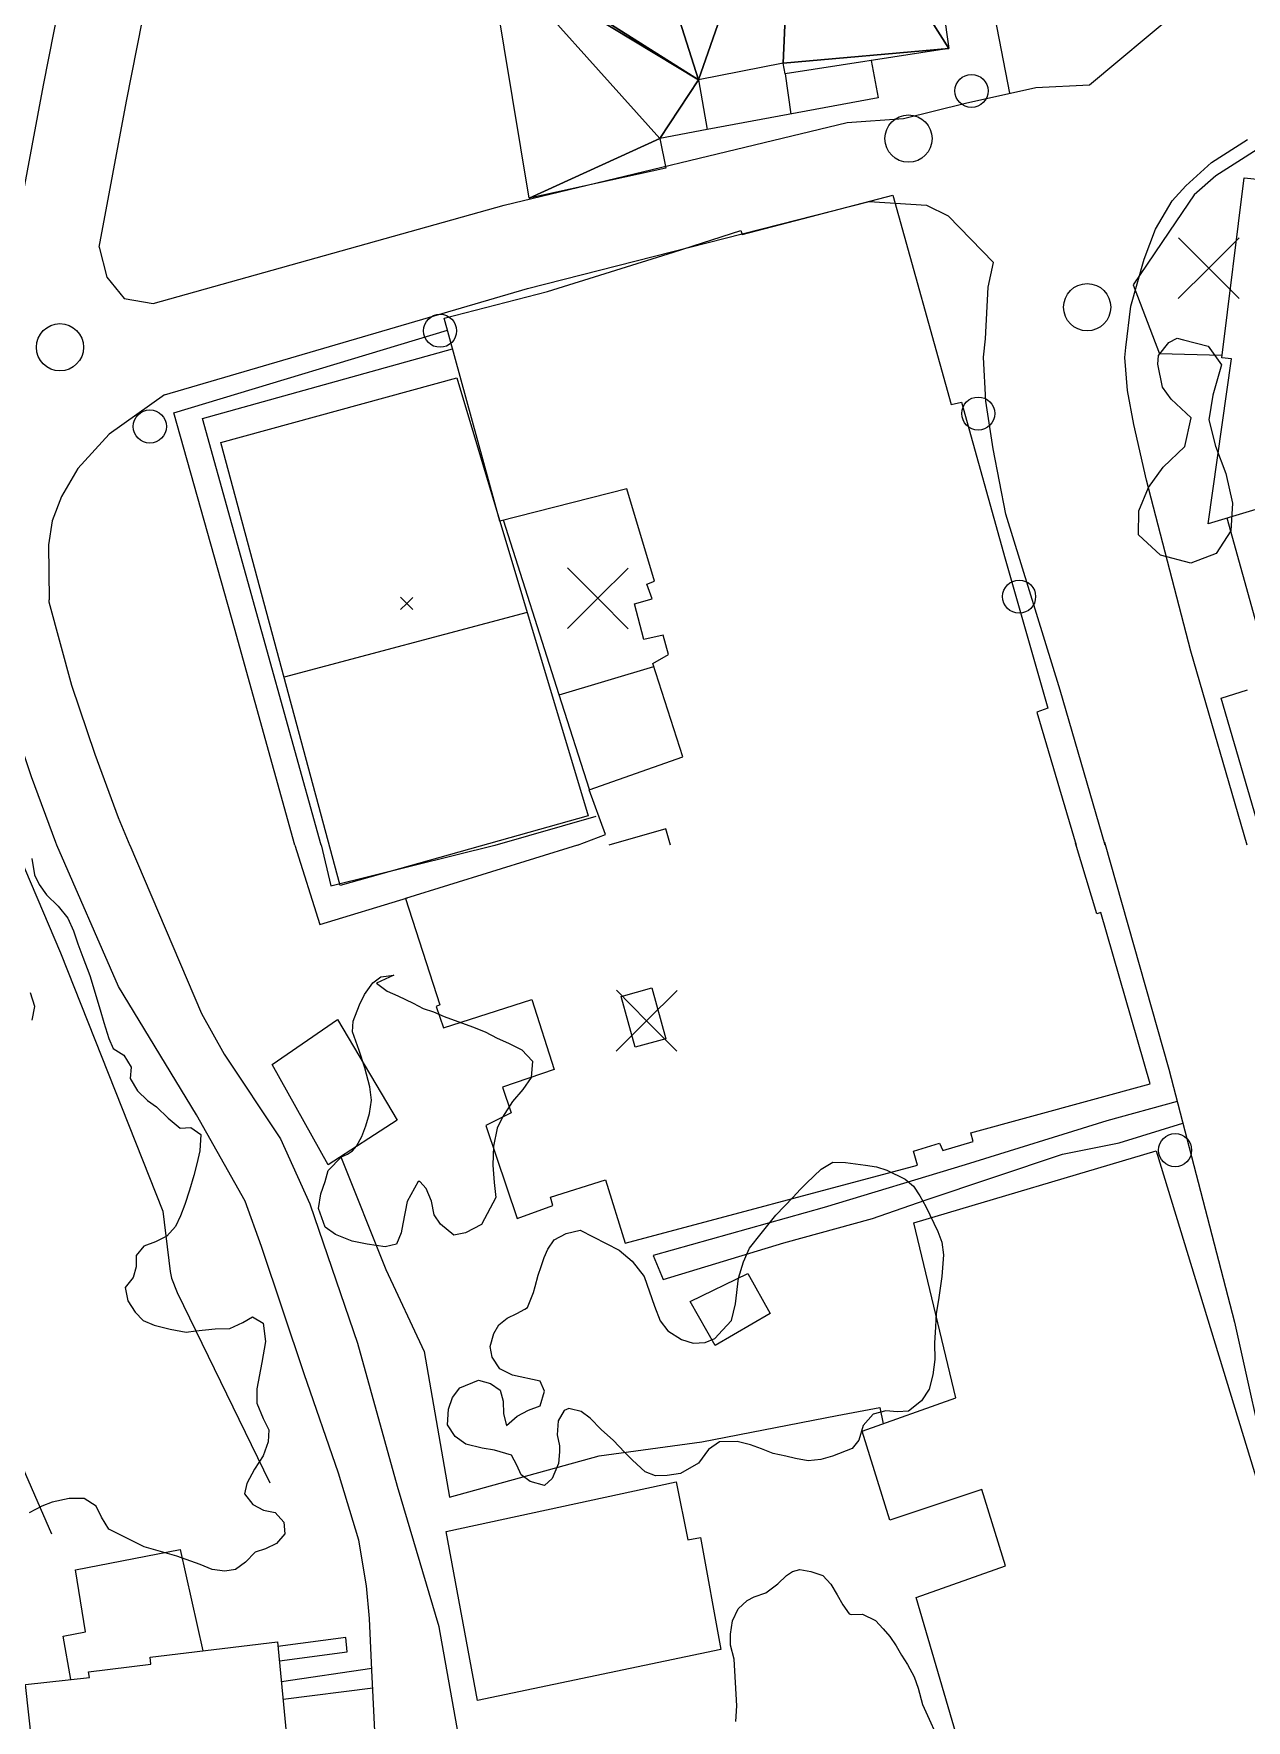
# Model space of a CAD drawing. Header units: metres. Extents: x 4652992 to 4879070, y 2074171 to 2309877.
# Drawn here: x 4654363 to 4654419.5, y 2308532.6 to 2308611.2 of the extents above; entities that cross this region are included whole.
import ezdxf

# ---------------------------------------------------------------- set-up
doc = ezdxf.new("R2010")
doc.units = ezdxf.units.M
doc.header["$MEASUREMENT"] = 0
doc.linetypes.add('DGN Style 2', pattern=[66.27138, 39.762828, -26.508552])
doc.linetypes.add('DGN Style 3', pattern=[92.779933, 66.271381, -26.508552])
for name, color, linetype, lineweight in [('Level 1', 2, 'Continuous', 0), ('Level 18', 5, 'Continuous', 0), ('Level 19', 38, 'DGN Style 3', 0), ('Level 20', 30, 'DGN Style 3', 0), ('Level 30', 5, 'Continuous', 0), ('Level 31', 38, 'Continuous', 0), ('Level 35', 4, 'Continuous', 0), ('Level 37', 3, 'Continuous', 0), ('Level 38', 3, 'Continuous', 0), ('Level 39', 9, 'Continuous', 0), ('Level 40', 1, 'Continuous', 0), ('Level 41', 4, 'Continuous', 0), ('Level 45', 9, 'Continuous', 0), ('Level 54', 30, 'DGN Style 2', 0), ('Level 61', 4, 'Continuous', 0), ('Level 63', 3, 'Continuous', 0)]:
    doc.layers.add(name, color=color, linetype=linetype, lineweight=lineweight)

# ---------------------------------------------------------------- blocks, each defined once
blk = doc.blocks.new('POSTE_1')
at = {"layer": 'Level 61'}
blk.add_circle((-4.7e-05, -1.9e-05, -2.4e-05), 0.770001, dxfattribs=at)
blk = doc.blocks.new('COTA_10')
at = {"layer": 'Level 39'}
for p, q in [((-1.408444, 1.419518, 3.9e-05), (1.3e-05, -4e-06, 3.9e-05)), ((1.419535, 1.408453, 3.9e-05), (1.3e-05, -4e-06, 3.9e-05)), ((1.3e-05, -4e-06, 3.9e-05), (-1.419509, -1.408461, 3.9e-05)), ((1.3e-05, -4e-06, 3.9e-05), (1.40847, -1.419526, 3.9e-05))]:
    blk.add_line(p, q, dxfattribs=at)
blk = doc.blocks.new('AL_1')
at = {"layer": 'Level 45'}
blk.add_circle((2.1e-05, 1.3e-05, 3e-05), 1.100002, dxfattribs=at)
blk = doc.blocks.new('COTA_16')
at = {"layer": 'Level 63', "ltscale": 0.2}
for p, q in [((7e-05, 0.00015, 0.000205), (-1.419452, -1.408307, 0.000205)), ((-1.408387, 1.419672, 0.000205), (7e-05, 0.00015, 0.000205)), ((1.419592, 1.408607, 0.000205), (7e-05, 0.00015, 0.000205)), ((7e-05, 0.00015, 0.000205), (1.408527, -1.419372, 0.000205))]:
    blk.add_line(p, q, dxfattribs=at)

msp = doc.modelspace()

# ---------------------------------------------------------------- linework, layer by layer
at = {"layer": 'Level 1'}
msp.add_polyline3d([(4654363.858703, 2308541.251217, 1321.731772), (4654360.102747, 2308549.826023, 1321), (4654358.16188, 2308552.701346, 1320.14), (4654356.519507, 2308553.800925, 1320), (4654348.958533, 2308557.331323, 1319), (4654340.725507, 2308559.897666, 1318.16), (4654333.369035, 2308561.65427, 1318), (4654327.789132, 2308561.045759, 1317.4), (4654324.851219, 2308559.558747, 1317), (4654320.047066, 2308557.888151, 1316.6), (4654318.595607, 2308557.906894, 1316.56), (4654317.325375, 2308558.016953, 1316.44), (4654314.410491, 2308558.301221, 1316.32), (4654313.338936, 2308558.205793, 1316.32), (4654312.080669, 2308558.06907, 1316.32), (4654310.178132, 2308557.566043, 1316.32), (4654307.215185, 2308556.459702, 1316), (4654304.437855, 2308554.922981, 1315), (4654301.091332, 2308552.711603, 1314), (4654299.629033, 2308551.621289, 1313.929893)], dxfattribs=at)
at = {"layer": 'Level 18', "color": 30, "extrusion": (0.1798802001451074, -0.7371093102787228, 0.6513931058095274), "elevation": -863593.78091, "flags": 128}
msp.add_lwpolyline([(5068992.631407, 743165.879903), (5069009.607819, 743166.759196), (5069026.05558, 743166.693822)], dxfattribs=at)
at = {"layer": 'Level 18', "color": 30, "extrusion": (0.1827995965037083, -0.7088891980539862, 0.6812197974225777), "elevation": -784814.064015, "flags": 128}
msp.add_lwpolyline([(5083389.033018, 732109.440078), (5083406.650112, 732110.268199), (5083423.071774, 732110.1999)], dxfattribs=at)
at = {"layer": 'Level 18', "color": 30, "extrusion": (-0.1089410032377728, 0.0664151848809528, 0.9918270418932811), "elevation": -352409.820421, "flags": 128}
msp.add_lwpolyline([(-4393962.902685, 2749913.980437), (-4393965.025574, 2749912.812429), (-4393966.137073, 2749912.42894)], dxfattribs=at)
at = {"layer": 'Level 18', "color": 30, "extrusion": (-0.6639583380597692, -0.2589272958915082, 0.7015097866482128), "elevation": -3687128.922982, "flags": 128}
msp.add_lwpolyline([(-459727.722109, 3631298.660349), (-459730.970664, 3631299.03616), (-459735.856029, 3631299.302766)], dxfattribs=at)
at = {"layer": 'Level 18', "color": 30}
for points in [[(4654362.205021, 2308601.934124, 1330.514876), (4654363.480251, 2308608.751349, 1329.446126), (4654364.955898, 2308616.238325, 1328.639876), (4654366.395285, 2308623.889985, 1327.933626), (4654367.668678, 2308630.770874, 1327.321126), (4654369.152627, 2308639.176887, 1326.646126), (4654370.774338, 2308647.831475, 1325.814876), (4654372.358611, 2308655.327102, 1324.696126), (4654373.896884, 2308662.434684, 1323.339876), (4654376.200691, 2308673.685121, 1321.196126)], [(4654366.061852, 2308601.212666, 1330.516423), (4654367.333591, 2308608.011227, 1329.447673), (4654368.808851, 2308615.496243, 1328.641423), (4654370.252448, 2308623.170285, 1327.935173), (4654371.529843, 2308630.072794, 1327.322673), (4654373.013027, 2308638.474476, 1326.647673), (4654374.622612, 2308647.064349, 1325.816423), (4654376.195563, 2308654.506409, 1324.697673), (4654377.736454, 2308661.626093, 1323.341423), (4654380.044653, 2308672.897974, 1321.197673), (4654376.200691, 2308673.685121, 1321.196126)], [(4654412.213799, 2308608.765141, 1330.341423), (4654416.275507, 2308612.154073, 1329.801937), (4654419.989562, 2308614.120473, 1329.281549)], [(4654400.923981, 2308607.019644, 1331.57271), (4654403.554373, 2308607.198866, 1331.50396), (4654406.442718, 2308607.924245, 1331.26021), (4654409.713481, 2308608.649726, 1330.79146), (4654412.213799, 2308608.765141, 1330.341423)], [(4654413.913726, 2308596.536032, 1330.989339), (4654414.141133, 2308598.457071, 1330.801054), (4654414.761384, 2308600.654478, 1330.687838), (4654415.297518, 2308602.041792, 1330.621927), (4654416.066294, 2308603.371318, 1330.56112), (4654416.709619, 2308604.071282, 1330.301914), (4654417.894596, 2308605.155454, 1330.081523), (4654419.569819, 2308606.228375, 1329.757948)], [(4654401.944694, 2308603.333322, 1331.588008), (4654404.614711, 2308603.164555, 1331.438008), (4654405.630697, 2308602.662601, 1331.325508), (4654407.744725, 2308600.493154, 1330.776579)], [(4654366.061852, 2308601.212666, 1330.516423), (4654366.427968, 2308599.811231, 1330.703923), (4654367.225952, 2308598.824059, 1330.824763), (4654368.578399, 2308598.580463, 1330.955157)], [(4654412.949255, 2308573.34498, 1333.469326), (4654410.850158, 2308580.569778, 1332.649534), (4654408.321605, 2308588.772739, 1331.874534), (4654407.719864, 2308591.814227, 1331.562034), (4654407.38129, 2308594.038182, 1331.312034), (4654407.278384, 2308596.077668, 1331.162034), (4654407.375006, 2308596.930496, 1330.974534)], [(4654419.562168, 2308573.344984, 1333.701635), (4654416.933907, 2308582.39109, 1332.67987), (4654414.869229, 2308590.355701, 1331.916942), (4654414.286811, 2308592.945902, 1331.586902), (4654413.980049, 2308594.530822, 1331.380938), (4654413.854637, 2308596.063891, 1331.107698), (4654413.913726, 2308596.536032, 1330.989339)], [(4654412.910214, 2308573.479356, 1333.454078), (4654415.909825, 2308562.906944, 1335.114078), (4654418.968281, 2308551.129403, 1336.244078), (4654420.668429, 2308543.519879, 1337.074078), (4654427.961364, 2308517.911223, 1339.494078), (4654427.85427, 2308517.710435, 1339.474078), (4654427.617367, 2308517.497535, 1339.464078), (4654418.707048, 2308513.02377, 1336.854078), (4654411.059682, 2308509.20609, 1334.454078), (4654403.399983, 2308505.111352, 1331.574078), (4654398.158418, 2308502.895328, 1330.124078), (4654391.323587, 2308500.77336, 1328.534078), (4654387.289698, 2308499.728746, 1327.424078), (4654386.862295, 2308499.700561, 1327.294078), (4654386.707067, 2308499.717878, 1327.194078), (4654386.540634, 2308499.793539, 1327.104078), (4654386.417519, 2308499.995764, 1327.034078), (4654385.492378, 2308506.475573, 1325.714078), (4654384.5283, 2308513.091604, 1324.748669), (4654383.700047, 2308522.078014, 1323.891868), (4654382.967905, 2308531.003716, 1323.228162), (4654381.915336, 2308536.93492, 1323.389684), (4654379.967814, 2308543.459627, 1323.738239), (4654378.120256, 2308550.121334, 1324.098239)], [(4654379.814953, 2308521.928941, 1323.748979), (4654379.057428, 2308529.239564, 1323.378979), (4654378.776733, 2308534.907984, 1323.298979), (4654378.665354, 2308537.314552, 1323.428979), (4654378.518917, 2308538.845284, 1323.448979), (4654378.160764, 2308540.971791, 1323.62604)]]:
    msp.add_polyline3d(points, dxfattribs=at)
at = {"layer": 'Level 19', "linetype": 'DGN Style 3'}
for points in [[(4654369.113414, 2308594.332659, 1331.031758), (4654366.536513, 2308592.491045, 1330.788008), (4654365.072203, 2308590.891909, 1330.600508), (4654364.308734, 2308589.592615, 1330.481758), (4654363.878802, 2308588.459251, 1330.369258), (4654363.701211, 2308587.335168, 1330.269258), (4654363.730399, 2308584.771165, 1329.655457)], [(4654367.506131, 2308573.319976, 1327.766622), (4654366.96442, 2308574.622034, 1327.980457), (4654365.873974, 2308577.567862, 1328.411707), (4654364.796516, 2308580.790978, 1328.936707), (4654363.738947, 2308584.676349, 1329.642957), (4654363.730399, 2308584.771165, 1329.655457)], [(4654364.090515, 2308573.352145, 1327.925078), (4654364.040217, 2308573.47304, 1327.944729), (4654362.910702, 2308576.524412, 1328.375979), (4654361.789031, 2308579.879788, 1328.900979), (4654361.217028, 2308581.073412, 1329.314953), (4654359.24782, 2308581.594974, 1329.627376)], [(4654375.625371, 2308548.713594, 1324.083865), (4654373.627739, 2308554.648469, 1324.823865), (4654372.876, 2308556.753624, 1325.033865), (4654370.600282, 2308560.788378, 1325.863865), (4654366.964927, 2308566.7662, 1326.933865), (4654364.090515, 2308573.352145, 1327.925078)], [(4654367.493904, 2308573.349365, 1327.771449), (4654370.838099, 2308565.496839, 1326.380082), (4654371.895056, 2308563.61096, 1325.945082), (4654374.521566, 2308559.669764, 1325.255821), (4654375.885088, 2308556.639336, 1324.815821), (4654378.128132, 2308550.092934, 1324.096704)]]:
    msp.add_polyline3d(points, dxfattribs=at)
at = {"layer": 'Level 20', "linetype": 'Continuous'}
msp.add_polyline3d([(4654408.49692, 2308608.379883, 1330.965811), (4654407.222086, 2308614.976351, 1330.778311), (4654405.540272, 2308622.666181, 1329.378311), (4654405.060812, 2308626.97412, 1328.815811), (4654404.832661, 2308629.480442, 1328.190811), (4654403.307109, 2308633.258917, 1327.590811), (4654402.574553, 2308635.169224, 1327.278311), (4654402.081449, 2308637.091004, 1326.928311), (4654401.265148, 2308639.409366, 1326.490811), (4654399.377071, 2308642.068822, 1326.140811), (4654396.347597, 2308644.110153, 1325.890811), (4654395.684921, 2308644.9586, 1325.715811), (4654394.9385, 2308646.215103, 1325.603311), (4654394.16881, 2308647.633075, 1325.490811)], dxfattribs=at)
at = {"layer": 'Level 30', "color": 1, "extrusion": (-0.1086119951816103, 0.0795081200374571, 0.9908995374662254), "elevation": -320648.452544, "flags": 128}
msp.add_lwpolyline([(-4612069.472317, 2370418.461547), (-4612069.961024, 2370417.841042), (-4612067.77652, 2370416.123733)], dxfattribs=at)
at = {"layer": 'Level 30', "color": 1}
for points in [[(4654428.426508, 2308591.534838, 1336.708663), (4654417.749376, 2308588.31203, 1335.046163), (4654418.82799, 2308596.000215, 1334.177413), (4654418.376292, 2308596.057575, 1334.177413), (4654419.416259, 2308604.440012, 1334.114913), (4654433.757955, 2308602.981876, 1332.877413)], [(4654388.353191, 2308573.344965, 1335.329089), (4654389.663813, 2308573.851363, 1335.59237), (4654388.900031, 2308575.932269, 1335.47987), (4654393.259539, 2308577.459056, 1336.28612), (4654391.860262, 2308581.808164, 1336.46112), (4654392.600325, 2308582.225036, 1337.99237), (4654392.35074, 2308583.128822, 1337.99237), (4654391.453524, 2308582.925783, 1337.94237), (4654391.006487, 2308584.591765, 1337.94237), (4654391.833826, 2308584.825989, 1338.801745), (4654391.590931, 2308585.514918, 1338.87987), (4654391.946098, 2308585.652734, 1338.87987), (4654390.653749, 2308589.947998, 1339.37987), (4654384.744053, 2308588.445163, 1339.31737), (4654382.141945, 2308597.905166, 1339.05487), (4654386.96216, 2308599.137538, 1336.65487), (4654392.83105, 2308600.976064, 1336.64237), (4654392.83105, 2308600.976064, 1337.40487), (4654395.966141, 2308601.982806, 1337.17362), (4654396.03607, 2308601.799214, 1337.17362), (4654403.047382, 2308603.635887, 1337.05487), (4654405.776113, 2308593.876779, 1338.44237), (4654406.243806, 2308593.986923, 1338.44237), (4654408.288259, 2308586.690949, 1338.31112), (4654408.288259, 2308586.690949, 1336.66737), (4654410.266536, 2308579.735371, 1336.54862), (4654409.756485, 2308579.541207, 1336.54862), (4654411.594573, 2308573.344979, 1336.651414)], [(4654388.353191, 2308573.344965, 1335.329089), (4654380.347973, 2308570.856204, 1334.044089), (4654381.936745, 2308565.904695, 1334.039089), (4654381.763327, 2308565.837728, 1334.079089), (4654382.105175, 2308564.837424, 1334.109089), (4654386.232052, 2308566.15133, 1334.649089), (4654387.268685, 2308562.887272, 1334.744089), (4654384.860406, 2308562.077902, 1335.089089), (4654385.266989, 2308560.879123, 1335.299089), (4654384.085369, 2308560.283046, 1331.404089), (4654385.548977, 2308555.952216, 1331.559089), (4654387.214307, 2308556.56049, 1333.089089), (4654387.090792, 2308556.948136, 1335.604089), (4654389.656845, 2308557.751619, 1335.754089), (4654390.577122, 2308554.797443, 1335.624089), (4654404.207409, 2308558.429993, 1337.419089), (4654404.012002, 2308559.093878, 1337.509089), (4654405.227321, 2308559.458045, 1337.464089), (4654405.388141, 2308559.114519, 1337.109089), (4654406.796702, 2308559.545397, 1336.959089), (4654406.687058, 2308559.942092, 1336.964089), (4654415.034556, 2308562.228784, 1340.214089), (4654412.744845, 2308570.211609, 1339.809089), (4654412.555403, 2308570.14408, 1339.799089), (4654411.565678, 2308573.442386, 1336.649798)], [(4654410.723727, 2308512.972463, 1336.972739), (4654408.71039, 2308519.352099, 1336.502739), (4654404.909407, 2308518.209435, 1335.992739), (4654403.463556, 2308524.395596, 1335.982739), (4654404.15387, 2308524.549958, 1335.952739), (4654403.166895, 2308531.027742, 1333.422739), (4654405.996689, 2308531.925064, 1337.152739), (4654404.131984, 2308538.296679, 1337.152739), (4654408.298474, 2308539.774894, 1338.782739), (4654407.191684, 2308543.324579, 1338.942739), (4654402.918348, 2308541.901148, 1339.682739), (4654401.622763, 2308546.040723, 1339.612739), (4654405.9787, 2308547.589735, 1338.942739), (4654404.035292, 2308555.753721, 1338.002739), (4654415.327715, 2308559.109897, 1338.662739), (4654420.070225, 2308543.553652, 1343.002739)], [(4654383.695926, 2308533.501572, 1326.302739), (4654382.242232, 2308541.367889, 1326.182739), (4654392.95438, 2308543.679692, 1326.472739), (4654393.49669, 2308540.977854, 1326.732739), (4654394.08341, 2308541.094178, 1326.582739), (4654395.030848, 2308535.873478, 1326.682739), (4654383.695926, 2308533.501572, 1326.302739)], [(4654377.716274, 2308501.336409, 1326.37444), (4654369.353101, 2308500.416198, 1326.26444), (4654368.387056, 2308508.375512, 1326.17444), (4654366.775047, 2308508.204313, 1327.91444), (4654366.809624, 2308507.841591, 1327.94444), (4654362.005986, 2308507.329123, 1327.15444), (4654361.08353, 2308513.284516, 1327.33444), (4654360.811748, 2308513.253959, 1327.32444), (4654358.737877, 2308521.555768, 1327.51444), (4654363.741527, 2308522.550241, 1327.67444), (4654363.255604, 2308528.218238, 1324.96444), (4654360.588683, 2308527.812924, 1324.25444), (4654360.220141, 2308529.838063, 1324.23444), (4654363.071015, 2308530.276615, 1324.99444), (4654362.636273, 2308534.237845, 1328.28444), (4654365.614876, 2308534.560184, 1328.21444), (4654365.569736, 2308534.836344, 1328.21444), (4654368.467144, 2308535.192242, 1327.98444), (4654368.441298, 2308535.520791, 1327.93444), (4654374.379384, 2308536.226095, 1327.61444), (4654377.716274, 2308501.336409, 1326.37444)]]:
    msp.add_polyline3d(points, dxfattribs=at)
for points in [[(4654391.037356, 2308563.93619, 1335.656264), (4654390.387273, 2308566.302401, 1335.586264), (4654391.821845, 2308566.698297, 1335.886264), (4654392.468636, 2308564.316778, 1335.856264)], [(4654376.743408, 2308558.446262, 1330.399555), (4654374.124223, 2308563.12954, 1330.579555), (4654377.171502, 2308565.223169, 1330.579555), (4654379.948521, 2308560.530121, 1330.719555)]]:
    msp.add_3dface(points, dxfattribs=at)
at = {"layer": 'Level 31'}
msp.add_3dface([(4654397.336819, 2308551.521854, 1334.166658), (4654394.772201, 2308550.029192, 1334.306658), (4654393.601834, 2308552.092557, 1334.266658), (4654396.2931, 2308553.397658, 1334.056658)], dxfattribs=at)
at = {"layer": 'Level 35'}
for p, q in [((4654398.040314, 2308609.281825, 1333.167233), (4654398.304024, 2308607.410666, 1333.154733)), ((4654418.389316, 2308596.162551, 1332.700833), (4654415.479538, 2308596.241512, 1332.613333)), ((4654420.738986, 2308580.981999, 1335.700833), (4654418.635992, 2308588.579649, 1335.650833))]:
    msp.add_line(p, q, dxfattribs=at)
at = {"layer": 'Level 35', "elevation": 1333.154733, "flags": 128}
msp.add_lwpolyline([(4654402.048157, 2308609.907453), (4654402.373826, 2308608.167243), (4654394.392782, 2308606.683565)], dxfattribs=at)
at = {"layer": 'Level 35', "extrusion": (-0.0057660091796426, -0.0187990597005381, 0.999806655555221), "elevation": -68901.484304, "flags": 128}
msp.add_lwpolyline([(3772829.37664, 3571256.34191), (3772826.739781, 3571260.156092), (3772830.559028, 3571262.69888)], dxfattribs=at)
at = {"layer": 'Level 35'}
for points in [[(4654421.053465, 2308606.409462, 1332.225833), (4654418.101165, 2308604.529444, 1332.188333), (4654417.09768, 2308603.652669, 1332.200833), (4654416.233508, 2308602.385011, 1332.200833), (4654414.247304, 2308599.448185, 1332.225833), (4654415.479538, 2308596.241511, 1332.613333)], [(4654421.385567, 2308574.191412, 1335.000833), (4654420.213691, 2308573.817407, 1335.044583), (4654418.347834, 2308580.19543, 1335.150833), (4654419.574228, 2308580.589294, 1335.175833)], [(4654364.749225, 2308534.466505, 1324.085732), (4654364.385876, 2308536.500148, 1324.095732), (4654365.434102, 2308536.688887, 1324.035732), (4654364.958066, 2308539.590646, 1324.045732), (4654369.834048, 2308540.523496, 1324.045732), (4654370.897444, 2308535.812523, 1324.045732)], [(4654374.463519, 2308535.346398, 1324.663599), (4654377.627182, 2308535.759574, 1323.163599), (4654377.559838, 2308536.423961, 1323.308599), (4654374.39955, 2308536.015245, 1324.627129)]]:
    msp.add_polyline3d(points, dxfattribs=at)
at = {"layer": 'Level 37'}
for points in [[(4654362.065767, 2308573.51994, 1329.601365), (4654364.265644, 2308568.336952, 1327.721365), (4654369.038366, 2308556.296596, 1326.521365), (4654369.376495, 2308553.480664, 1326.521365), (4654369.430504, 2308553.169639, 1326.491365), (4654369.697942, 2308552.505184, 1326.421365), (4654374.025416, 2308543.643675, 1324.281365)], [(4654377.325699, 2308558.824848, 1326.669712), (4654379.429486, 2308553.57062, 1326.329712), (4654381.211467, 2308549.752917, 1326.029712), (4654382.389701, 2308542.972176, 1325.109712), (4654389.362109, 2308544.891785, 1327.049712), (4654394.157859, 2308545.553815, 1329.609712), (4654400.462314, 2308546.770549, 1333.329712), (4654402.448579, 2308547.141209, 1334.309712), (4654402.605964, 2308546.390359, 1334.156658)]]:
    msp.add_polyline3d(points, dxfattribs=at)
at = {"layer": 'Level 38'}
for p, q in [((4654370.885227, 2308593.229893, 1335.32987), (4654382.534936, 2308596.476442, 1335.31737)), ((4654376.413704, 2308573.344958, 1335.122793), (4654370.885227, 2308593.229893, 1335.32987)), ((4654387.509145, 2308580.355436, 1335.20487), (4654384.908558, 2308588.486996, 1335.20487)), ((4654384.518158, 2308573.344963, 1335.066378), (4654389.229443, 2308574.697928, 1335.04237))]:
    msp.add_line(p, q, dxfattribs=at)
at = {"layer": 'Level 38', "extrusion": (0.006969624082882, 0.0199435509810316, 0.9997768146513553), "elevation": 79815.229378, "flags": 128}
msp.add_lwpolyline([(-3632196.64683, -3713961.436279), (-3632197.698685, -3713959.779577), (-3632204.344276, -3713964.124702)], dxfattribs=at)
at = {"layer": 'Level 40', "color": 3}
for points in [[(4654416.597404, 2308596.890742, 1334.439198), (4654417.739367, 2308596.603802, 1334.557948), (4654418.366362, 2308595.726083, 1334.639198), (4654417.96467, 2308594.319437, 1334.732948), (4654417.779381, 2308593.162987, 1334.920448), (4654418.08004, 2308591.936384, 1335.295448), (4654418.569292, 2308590.664431, 1335.782948), (4654418.880343, 2308589.279365, 1336.057948), (4654418.803798, 2308587.99984, 1336.257948), (4654418.124464, 2308586.941044, 1336.151698), (4654416.939587, 2308586.491089, 1336.032948), (4654415.524573, 2308586.863955, 1335.695448), (4654414.503034, 2308587.809233, 1335.339198), (4654414.511291, 2308588.930712, 1334.995448), (4654414.956904, 2308590.003415, 1334.651698), (4654415.643166, 2308590.95657, 1334.382948), (4654416.659186, 2308591.918543, 1334.195448), (4654416.955577, 2308593.251822, 1334.007948), (4654416.026593, 2308594.129024, 1333.851698), (4654415.615919, 2308594.68245, 1333.826698), (4654415.406646, 2308595.762836, 1333.826698), (4654415.427529, 2308596.164024, 1333.895448), (4654415.919358, 2308596.771822, 1334.089198), (4654416.296583, 2308596.968367, 1334.164198), (4654416.597404, 2308596.890742, 1334.439198)], [(4654362.929659, 2308572.726469, 1330.072021), (4654363.057111, 2308571.959269, 1329.982021), (4654363.269269, 2308571.51528, 1329.782021), (4654363.610854, 2308571.035315, 1329.692021), (4654364.152907, 2308570.512218, 1329.442021), (4654364.606309, 2308569.951288, 1329.322021), (4654364.873587, 2308569.349111, 1329.322021), (4654365.077533, 2308568.75243, 1329.312021), (4654365.307371, 2308568.125789, 1329.162021), (4654365.634754, 2308567.274927, 1329.082021), (4654366.117668, 2308565.675211, 1328.942021), (4654366.290773, 2308565.085166, 1328.822021), (4654366.512936, 2308564.346365, 1328.812021), (4654366.718496, 2308563.871278, 1328.812021), (4654367.218627, 2308563.568566, 1328.812021), (4654367.551425, 2308563.009197, 1328.812021), (4654367.518001, 2308562.471717, 1328.812021), (4654367.85686, 2308561.902915, 1328.812021), (4654368.316287, 2308561.446371, 1328.852021), (4654368.737664, 2308561.152473, 1328.852021), (4654369.285778, 2308560.619943, 1328.842021), (4654369.841028, 2308560.159041, 1328.832021), (4654370.339402, 2308560.190013, 1328.792021), (4654370.811453, 2308559.868954, 1328.682021), (4654370.762679, 2308559.107153, 1328.652021), (4654370.624645, 2308558.494627, 1328.612021), (4654370.476678, 2308557.949275, 1328.522021), (4654370.283596, 2308557.267299, 1328.362021), (4654370.053611, 2308556.601393, 1328.332021), (4654369.861032, 2308556.073768, 1328.122021), (4654369.617779, 2308555.573305, 1327.972021), (4654369.217558, 2308555.131003, 1327.842021), (4654368.685115, 2308554.863479, 1327.722021), (4654368.150448, 2308554.661469, 1327.712021), (4654367.793729, 2308554.234195, 1327.702021), (4654367.786735, 2308553.707288, 1327.642021), (4654367.656375, 2308553.206923, 1327.612021), (4654367.282047, 2308552.734662, 1327.612021), (4654367.408352, 2308552.114039, 1327.552021), (4654367.749398, 2308551.593542, 1327.552021), (4654368.118489, 2308551.205212, 1327.552021), (4654368.627406, 2308550.981903, 1327.552021), (4654369.368709, 2308550.789889, 1327.552021), (4654370.121559, 2308550.652297, 1327.552021), (4654370.57862, 2308550.716545, 1327.352021), (4654371.478433, 2308550.815604, 1327.212021), (4654372.157444, 2308550.823969, 1327.122021), (4654372.758168, 2308551.109319, 1326.972021), (4654373.21792, 2308551.376225, 1326.852021), (4654373.71034, 2308551.075171, 1326.712021), (4654373.811935, 2308550.224111, 1326.522021), (4654373.644279, 2308549.244006, 1326.332021), (4654373.416123, 2308548.016777, 1326.332021), (4654373.410276, 2308547.343293, 1326.072021), (4654373.70402, 2308546.637867, 1325.912021), (4654373.970725, 2308546.108978, 1325.642021), (4654373.941711, 2308545.55429, 1325.382021), (4654373.713377, 2308544.896158, 1325.372021), (4654373.307705, 2308544.276182, 1325.172021), (4654372.955467, 2308543.604061, 1324.852021), (4654372.836118, 2308543.117587, 1324.622021), (4654373.223964, 2308542.627668, 1324.462021), (4654373.724633, 2308542.365487, 1324.372021), (4654374.272066, 2308542.247703, 1324.312021), (4654374.677521, 2308541.802772, 1324.112021), (4654374.724499, 2308541.264252, 1324.032021), (4654374.328689, 2308540.804742, 1324.022021), (4654373.816616, 2308540.557223, 1324.022021), (4654373.339759, 2308540.399681, 1324.012021), (4654372.888327, 2308539.944009, 1324.012021), (4654372.41979, 2308539.5977, 1324.062021), (4654371.920878, 2308539.526197, 1324.102021), (4654371.332706, 2308539.603969, 1324.182021), (4654370.775877, 2308539.829457, 1324.262021), (4654369.690873, 2308540.225491, 1324.472021), (4654368.170255, 2308540.658345, 1324.712021), (4654367.388141, 2308541.037987, 1324.992021), (4654366.523402, 2308541.484183, 1325.202021), (4654366.179594, 2308542.029662, 1325.202021), (4654365.928311, 2308542.555234, 1325.202021), (4654365.367035, 2308542.911749, 1325.202021), (4654364.663244, 2308542.900586, 1325.202021), (4654363.869188, 2308542.729997, 1325.092021), (4654363.389031, 2308542.556905, 1324.972021), (4654362.812549, 2308542.233821, 1324.722021)], [(4654383.88894, 2308555.669489, 1333.470038), (4654383.139062, 2308555.286298, 1333.070038), (4654382.591731, 2308555.179803, 1332.930038), (4654381.96875, 2308555.68202, 1332.370038), (4654381.683223, 2308556.127698, 1332.210038), (4654381.55011, 2308556.764777, 1331.730038), (4654381.309401, 2308557.344928, 1331.390038), (4654381.016018, 2308557.680211, 1330.690038), (4654380.93678, 2308557.681234, 1330.170038), (4654380.419007, 2308556.751767, 1330.130038), (4654380.210329, 2308555.707808, 1330.110038), (4654380.136629, 2308555.291326, 1329.750038), (4654379.926977, 2308554.759965, 1329.190038), (4654379.391542, 2308554.6349, 1328.950038), (4654378.55816, 2308554.750026, 1328.670038), (4654377.85946, 2308554.900244, 1328.570038), (4654377.084065, 2308555.21106, 1328.530038), (4654376.601828, 2308555.554921, 1328.530038), (4654376.280384, 2308556.424636, 1328.530038), (4654376.394861, 2308557.104557, 1328.790038), (4654376.595909, 2308557.669792, 1328.830038), (4654376.738221, 2308558.183607, 1329.010038), (4654377.351919, 2308558.820246, 1329.430038), (4654377.634451, 2308558.951648, 1329.990038), (4654377.874708, 2308559.108151, 1330.550038), (4654378.064085, 2308559.323629, 1331.070038), (4654378.302844, 2308559.768672, 1331.330038), (4654378.490723, 2308560.272691, 1331.390038), (4654378.661393, 2308560.844457, 1331.770038), (4654378.762701, 2308561.463161, 1331.830038), (4654378.675156, 2308562.090443, 1331.870038), (4654378.451431, 2308562.971173, 1331.870038), (4654378.180867, 2308563.781912, 1331.830038), (4654377.874612, 2308564.648362, 1331.670038), (4654377.900723, 2308565.139123, 1331.970038), (4654378.193429, 2308565.908822, 1332.170038), (4654378.423583, 2308566.38774, 1332.250038), (4654378.825382, 2308566.925827, 1332.810038), (4654379.189695, 2308567.215779, 1333.550038), (4654379.794492, 2308567.293907, 1333.630038), (4654378.983858, 2308566.923779, 1334.050038), (4654379.489889, 2308566.542778, 1334.050038), (4654379.983274, 2308566.324617, 1334.170038), (4654380.703225, 2308565.977685, 1334.490038), (4654381.159648, 2308565.735447, 1334.730038), (4654381.651013, 2308565.581769, 1334.870038), (4654382.144398, 2308565.363608, 1335.110038), (4654383.456725, 2308564.889317, 1335.230038), (4654384.056434, 2308564.648296, 1335.250038), (4654384.612597, 2308564.35259, 1335.410038), (4654385.13636, 2308564.127898, 1335.610038), (4654385.768469, 2308563.815864, 1335.670038), (4654386.256767, 2308563.278554, 1335.670038), (4654386.189878, 2308562.524354, 1335.710038), (4654385.815165, 2308561.964431, 1335.730038), (4654385.327544, 2308561.39676, 1335.570038), (4654384.855861, 2308560.681552, 1335.410038), (4654384.61583, 2308560.156722, 1335.090038), (4654384.438053, 2308559.330289, 1334.930038), (4654384.405584, 2308558.440592, 1334.710038), (4654384.468812, 2308557.626393, 1334.570038), (4654384.558378, 2308556.934627, 1334.390038), (4654383.88894, 2308555.669489, 1333.470038)], [(4654362.951843, 2308565.193852, 1327.832021), (4654363.063985, 2308565.836337, 1327.932021), (4654362.860577, 2308566.473549, 1328.032021)], [(4654390.292693, 2308554.484849, 1336.990038), (4654390.897192, 2308553.970593, 1336.970038), (4654391.458893, 2308553.257382, 1336.790038), (4654391.939787, 2308551.873022, 1336.790038), (4654392.20631, 2308551.191248, 1336.690038), (4654392.564491, 2308550.713938, 1336.670038), (4654393.210516, 2308550.318851, 1336.670038), (4654393.744156, 2308550.140071, 1336.670038), (4654394.308698, 2308550.178818, 1336.750038), (4654394.762874, 2308550.36939, 1336.870038), (4654395.11327, 2308550.742395, 1336.930038), (4654395.528986, 2308551.197429, 1336.950038), (4654395.712076, 2308551.974683, 1337.030038), (4654395.859249, 2308553.175974, 1337.190038), (4654396.084613, 2308553.928127, 1336.990038), (4654396.366171, 2308554.572126, 1337.110038), (4654396.910507, 2308555.255701, 1337.330038), (4654397.603966, 2308556.115373, 1337.690038), (4654398.403749, 2308556.952185, 1338.090038), (4654398.732371, 2308557.297848, 1338.290038), (4654399.020739, 2308557.604128, 1338.590038), (4654399.716967, 2308558.255047, 1338.810038), (4654400.261529, 2308558.570295, 1338.810038), (4654400.846572, 2308558.556597, 1338.770038), (4654401.774381, 2308558.437182, 1338.870038), (4654402.282207, 2308558.360026, 1338.870038), (4654402.773572, 2308558.206348, 1338.910038), (4654403.620348, 2308557.784112, 1339.170038), (4654404.011451, 2308557.459845, 1339.190038), (4654404.312167, 2308557.010901, 1339.250038), (4654404.587818, 2308556.51931, 1339.250038), (4654405.145181, 2308555.34268, 1339.250038), (4654405.326404, 2308554.855378, 1339.250038), (4654405.405345, 2308554.26197, 1339.250038), (4654405.331349, 2308553.253104, 1339.230038), (4654405.176843, 2308552.165474, 1339.190038), (4654405.072243, 2308551.531466, 1339.190038), (4654405.031691, 2308550.899701, 1339.190038), (4654404.99518, 2308550.138969, 1339.050038), (4654405.007529, 2308549.383745, 1338.930038), (4654404.916846, 2308548.666684, 1338.830038), (4654404.741612, 2308547.999826, 1338.790038), (4654404.385381, 2308547.451942, 1338.710038), (4654403.774226, 2308546.974878, 1338.590038), (4654403.273734, 2308546.938373, 1338.490038), (4654402.728945, 2308546.991452, 1338.370038), (4654402.138067, 2308546.830271, 1338.230038), (4654401.675511, 2308546.305247, 1337.910038), (4654401.466607, 2308545.629615, 1337.450038), (4654401.158487, 2308545.231509, 1337.390038), (4654400.241529, 2308544.88424, 1336.790038), (4654399.69951, 2308544.728566, 1336.390038), (4654399.098006, 2308544.665742, 1336.010038), (4654398.517527, 2308544.774531, 1335.610038), (4654398.061853, 2308544.8725, 1335.370038), (4654397.469476, 2308544.999858, 1335.330038), (4654396.930524, 2308545.227816, 1335.310038), (4654396.412073, 2308545.40333, 1334.870038), (4654395.795902, 2308545.567829, 1334.650038), (4654394.966562, 2308545.553989, 1334.210038), (4654394.45769, 2308545.183031, 1333.950038), (4654393.987279, 2308544.547611, 1333.950038), (4654393.1536, 2308544.070352, 1333.950038), (4654392.530322, 2308543.980185, 1333.810038), (4654391.987554, 2308543.968781, 1333.730038), (4654391.502774, 2308544.153068, 1333.670038), (4654390.920048, 2308544.694667, 1333.270038), (4654390.554011, 2308545.061582, 1333.110038), (4654390.035335, 2308545.605422, 1332.690038), (4654389.464506, 2308546.128451, 1332.610038), (4654388.942537, 2308546.656988, 1332.670038), (4654388.529661, 2308546.953912, 1332.290038), (4654388.016523, 2308547.080247, 1331.350038), (4654387.955766, 2308547.09331, 1330.770038), (4654387.73197, 2308547.013328, 1330.270038), (4654387.452956, 2308546.528903, 1329.930038), (4654387.40582, 2308545.866529, 1329.670038), (4654387.519703, 2308545.361681, 1329.030038), (4654387.524493, 2308545.088446, 1328.330038), (4654387.470023, 2308544.539732, 1328.010038), (4654387.175297, 2308543.834516, 1327.470038), (4654386.819589, 2308543.510689, 1327.310038), (4654386.145954, 2308543.703555, 1327.230038), (4654385.73637, 2308544.015784, 1327.190038), (4654385.530081, 2308544.460438, 1327.070038), (4654385.281516, 2308544.930193, 1326.990038), (4654384.489661, 2308545.164488, 1326.910038), (4654383.921079, 2308545.254707, 1326.630038), (4654383.149725, 2308545.436557, 1326.610038), (4654382.655591, 2308545.798988, 1326.630038), (4654382.29539, 2308546.340782, 1326.630038), (4654382.340505, 2308547.067639, 1326.650038), (4654382.538261, 2308547.61757, 1326.650038), (4654382.871447, 2308548.058324, 1326.670038), (4654383.742838, 2308548.41539, 1326.670038), (4654384.298251, 2308548.263953, 1326.830038), (4654384.756694, 2308547.957232, 1326.830038), (4654384.885766, 2308547.449119, 1326.810038), (4654384.900659, 2308546.853469, 1326.810038), (4654385.053525, 2308546.308216, 1327.010038), (4654385.545187, 2308546.746922, 1327.130038), (4654386.079872, 2308547.016257, 1327.230038), (4654386.616579, 2308547.221109, 1327.370038), (4654386.813586, 2308547.915311, 1327.690038), (4654386.610589, 2308548.375269, 1327.670038), (4654385.334701, 2308548.64958, 1327.590038), (4654384.732972, 2308548.955084, 1327.650038), (4654384.37277, 2308549.496877, 1327.670038), (4654384.289266, 2308549.995193, 1327.670038), (4654384.451331, 2308550.600834, 1327.910038), (4654384.695403, 2308550.996699, 1328.130038), (4654385.081489, 2308551.313994, 1328.310038), (4654385.523769, 2308551.523136, 1328.530038), (4654385.902, 2308551.730036, 1328.810038), (4654386.028076, 2308551.799002, 1329.330038), (4654386.028076, 2308551.799002, 1329.910038), (4654386.307613, 2308552.507484, 1330.030038), (4654386.382062, 2308552.779696, 1330.490038), (4654386.527666, 2308553.308815, 1331.070038), (4654386.662121, 2308553.712235, 1331.470038), (4654386.799869, 2308554.130959, 1331.790038), (4654386.979893, 2308554.524581, 1332.070038), (4654387.264219, 2308554.959827, 1332.630038), (4654387.835868, 2308555.25324, 1333.230038), (4654388.487503, 2308555.401358, 1333.630038), (4654390.292693, 2308554.484849, 1336.990038)], [(4654395.730176, 2308532.509734, 1328.050038), (4654395.7784, 2308533.254752, 1328.030038), (4654395.652157, 2308535.419349, 1328.030038), (4654395.490591, 2308536.080799, 1328.110038), (4654395.485984, 2308536.580005, 1328.150038), (4654395.572219, 2308537.204368, 1328.270038), (4654395.838527, 2308537.774029, 1328.690038), (4654396.255189, 2308538.15072, 1329.270038), (4654396.595061, 2308538.318882, 1329.610038), (4654397.131516, 2308538.50916, 1330.350038), (4654397.686937, 2308538.936441, 1330.370038), (4654398.088318, 2308539.31641, 1330.590038), (4654398.370368, 2308539.513049, 1331.230038), (4654398.724292, 2308539.597839, 1331.910038), (4654399.231874, 2308539.505022, 1332.210038), (4654399.78407, 2308539.322277, 1332.310038), (4654400.161186, 2308538.919946, 1332.510038), (4654400.454063, 2308538.423185, 1332.690038), (4654400.719679, 2308537.948344, 1332.950038), (4654401.013785, 2308537.531677, 1333.190038), (4654401.10217, 2308537.496645, 1333.850038), (4654401.632865, 2308537.511371, 1334.090038), (4654402.241656, 2308537.220056, 1334.370038), (4654402.606792, 2308536.836366, 1334.690038), (4654402.914105, 2308536.481152, 1334.910038), (4654403.204909, 2308536.049122, 1334.950038), (4654403.461848, 2308535.608286, 1335.170038), (4654403.73737, 2308535.179534, 1335.050038), (4654404.0443, 2308534.599401, 1335.130038), (4654404.235583, 2308534.07622, 1335.270038), (4654404.438462, 2308533.309478, 1335.450038), (4654405.345659, 2308531.282707, 1335.810038)]]:
    msp.add_polyline3d(points, dxfattribs=at)
at = {"layer": 'Level 41'}
msp.add_line((4654386.011633, 2308584.19235, 1332.096023), (4654374.682885, 2308581.176186, 1332.150732), dxfattribs=at)
msp.add_3dface([(4654382.732993, 2308595.116699, 1332.025732), (4654388.854996, 2308574.718332, 1332.156982), (4654377.302245, 2308571.460728, 1332.150732), (4654371.733788, 2308592.114666, 1332.150732)], dxfattribs=at)
at = {"layer": 'Level 54'}
for p, q in [((4654378.772774, 2308534.993508, 1323.303599), (4654374.557135, 2308534.367579, 1322.613599)), ((4654378.818409, 2308534.066352, 1323.215132), (4654374.635356, 2308533.549715, 1322.340259))]:
    msp.add_line(p, q, dxfattribs=at)
at = {"layer": 'Level 54', "extrusion": (-0.0048374972888472, 0.0079613673134656, 0.9999566066837504), "elevation": -2804.040236, "flags": 128}
msp.add_lwpolyline([(4654327.169298, 2308668.835716), (4654328.329161, 2308665.144222), (4654332.423769, 2308666.376222)], dxfattribs=at)
at = {"layer": 'Level 54', "linetype": 'Continuous'}
for points in [[(4654375.18802, 2308573.344957, 1332.144555), (4654372.374176, 2308583.461247, 1332.11283), (4654369.552453, 2308593.489321, 1331.58158), (4654382.296384, 2308597.343702, 1331.78158)], [(4654416.300209, 2308561.403651, 1335.258312), (4654413.016227, 2308560.49714, 1335.498312), (4654406.422925, 2308558.456814, 1334.608312), (4654399.854792, 2308556.459227, 1333.318312), (4654391.875176, 2308554.227652, 1332.728312), (4654392.35031, 2308553.114114, 1332.818312), (4654397.974045, 2308554.825794, 1333.121712), (4654402.097322, 2308555.950901, 1333.68068), (4654404.55382, 2308556.812188, 1334.500143), (4654410.964109, 2308558.951043, 1335.193195), (4654413.590378, 2308559.483788, 1335.520418), (4654416.562877, 2308560.392165, 1335.35536)]]:
    msp.add_polyline3d(points, dxfattribs=at)

# ---------------------------------------------------------------- block references
at = {"layer": 'Level 39'}
for p in [(4654417.77345, 2308600.22965, 1331.32575), (4654389.30235, 2308584.8495, 1332.30075), (4654391.5794, 2308565.16485, 1333.70625)]:
    msp.add_blockref('COTA_10', p, dxfattribs=at)
at = {"layer": 'Level 45'}
for p in [(4654403.77995, 2308606.26765, 1331.50395), (4654412.10625, 2308598.40985, 1330.83275), (4654364.24035, 2308596.54495, 1330.74455)]:
    msp.add_blockref('AL_1', p, dxfattribs=at)
at = {"layer": 'Level 61'}
for p in [(4654406.71695, 2308608.48825, 1331.27365), (4654381.95195, 2308597.31195, 1331.55485), (4654407.03015, 2308593.45685, 1331.38005), (4654368.42695, 2308592.85385, 1330.91735), (4654408.93535, 2308584.92525, 1332.21905), (4654416.20575, 2308559.13645, 1335.26535)]:
    msp.add_blockref('POSTE_1', p, dxfattribs=at)
at = {"layer": 'Level 63', "ltscale": 0.2, "xscale": 0.2, "yscale": 0.2, "zscale": 0.2}
msp.add_blockref('COTA_16', (4654380.39685, 2308584.6115, 1332.25485), dxfattribs=at)

# ---------------------------------------------------------------- meshes
at = {"layer": 'Level 30', "color": 1}
mesh = msp.add_polyface(dxfattribs=at)
corners = [(4654381.161869, 2308614.468878, 1336.627079), (4654371.777052, 2308612.738809, 1336.302079), (4654370.685307, 2308618.927676, 1336.452079), (4654372.359062, 2308619.251339, 1336.577079), (4654371.51995, 2308625.320935, 1336.302079), (4654373.383919, 2308625.645434, 1336.327079), (4654372.478136, 2308631.510648, 1336.152079), (4654374.687406, 2308631.932386, 1335.770829), (4654373.992892, 2308637.914118, 1335.333329), (4654375.933166, 2308638.246755, 1335.039579), (4654375.049511, 2308644.011895, 1335.039579), (4654377.130952, 2308644.337339, 1334.945829), (4654376.560978, 2308650.281587, 1334.102079), (4654377.950528, 2308650.537747, 1327.270829), (4654377.094053, 2308657.657283, 1327.202079), (4654384.607848, 2308658.52133, 1327.177079), (4654384.694772, 2308658.123455, 1327.270829), (4654385.66563, 2308658.287114, 1327.227079), (4654386.248392, 2308655.506401, 1326.814579), (4654389.424143, 2308655.767363, 1326.520829), (4654389.91293, 2308652.395299, 1328.439579), (4654391.149123, 2308646.346346, 1328.533329), (4654388.415295, 2308645.890749, 1329.108329), (4654389.384906, 2308639.979952, 1329.520829), (4654387.299451, 2308639.664079, 1330.558329), (4654388.251146, 2308633.069652, 1330.764579), (4654383.898256, 2308632.16538, 1335.708329), (4654384.255549, 2308630.011591, 1335.727079), (4654384.805497, 2308630.074277, 1335.727079), (4654385.359332, 2308626.905918, 1335.714579), (4654385.465852, 2308626.913819, 1331.227079), (4654385.615079, 2308625.711182, 1331.177079), (4654387.127102, 2308625.93594, 1330.808329), (4654387.363802, 2308623.985917, 1330.795829), (4654389.28674, 2308624.375661, 1330.789579), (4654389.415271, 2308623.424851, 1331.658329), (4654397.963883, 2308624.82594, 1331.527079), (4654398.460828, 2308621.822289, 1335.452079), (4654403.939485, 2308622.659462, 1335.389579), (4654405.652873, 2308610.470153, 1335.420829), (4654398.040314, 2308609.281825, 1335.283329), (4654397.947745, 2308609.78049, 1333.620829), (4654393.991233, 2308609.009803, 1333.483329), (4654394.392782, 2308606.683565, 1333.483329), (4654392.19433, 2308606.277221, 1337.289579), (4654392.477796, 2308604.884631, 1337.295829), (4654386.098629, 2308603.485027, 1337.127079), (4654384.157591, 2308615.240023, 1337.277079), (4654383.826592, 2308615.152971, 1334.327079), (4654383.42865, 2308617.586519, 1333.977079), (4654382.312909, 2308617.372528, 1333.977079), (4654382.735229, 2308614.856394, 1333.977079), (4654381.090423, 2308614.693828, 1336.645829)]
mesh.append_faces([[corners[k] for k in face] for face in [(11, 9, 10), (26, 24, 25), (9, 7, 8), (7, 5, 6), (29, 27, 28), (16, 14, 15), (18, 16, 17), (20, 18, 19), (22, 20, 21), (13, 11, 12), (5, 3, 4), (37, 35, 36), (3, 1, 2), (52, 50, 51), (1, 52, 0), (39, 37, 38), (41, 39, 40), (44, 42, 43), (46, 44, 45), (24, 22, 23), (31, 29, 30), (33, 31, 32), (35, 33, 34)]], dxfattribs={"vtx0": -1, "color": 1})
mesh.append_faces([[corners[k] for k in face] for face in [(14, 16, 13), (50, 29, 49), (49, 35, 48), (47, 44, 46)]], dxfattribs={"vtx0": -1, "vtx1": -1, "color": 1})
mesh.append_faces([[corners[k] for k in face] for face in [(9, 11, 24), (24, 11, 22), (9, 24, 26), (9, 26, 7), (7, 27, 5), (5, 27, 29), (13, 16, 18), (13, 18, 20), (13, 20, 22), (13, 22, 11), (3, 5, 50), (50, 5, 29), (49, 29, 31), (49, 31, 33), (35, 49, 33), (35, 37, 42), (52, 3, 50), (3, 52, 1), (48, 35, 42), (37, 39, 41), (47, 42, 44)]], dxfattribs={"vtx0": -1, "vtx1": -1, "vtx2": -1, "color": 1})
mesh.append_faces([[corners[k] for k in face] for face in [(7, 26, 27), (37, 41, 42), (42, 47, 48)]], dxfattribs={"vtx0": -1, "vtx2": -1, "color": 1})

doc.saveas('drawing.dxf')
